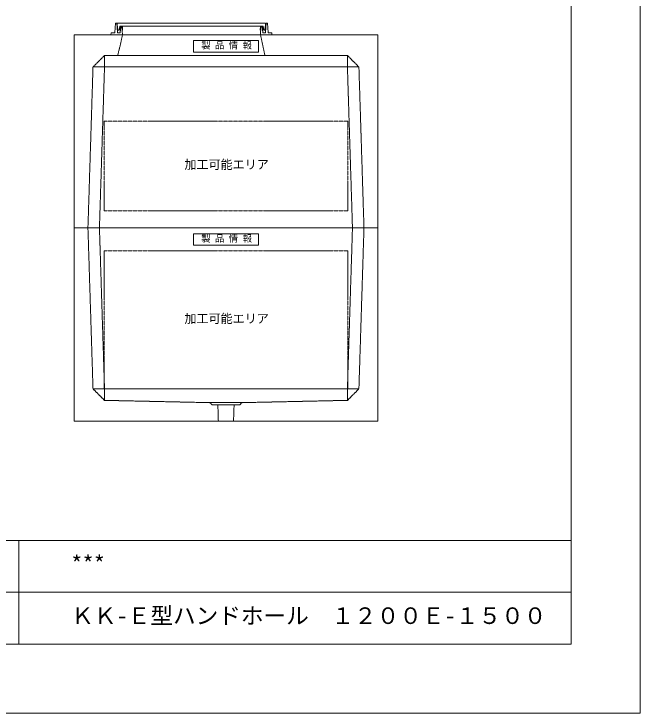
# Model space of a CAD drawing. Units: millimetres, scale not verified. Extents: x -4455 to 4455, y -3150 to 3150.
# Drawn here: x 1733 to 4455, y -3150 to -109 of the extents above; entities that cross this region are included whole.
import ezdxf
from ezdxf.enums import TextEntityAlignment as Align

# ---------------------------------------------------------------- set-up
doc = ezdxf.new("R2010")
doc.units = ezdxf.units.MM
doc.header["$LTSCALE"] = 20
doc.linetypes.add('LONG_DASHED1', pattern=[7, 6, -1])
doc.linetypes.add('LONG_DOUBLE_CHAIN', pattern=[21.8, 18, -1, 0.6, -0.6, 0.6, -1])
for name, color, linetype, lineweight in [('0-0_D-TTL', 7, 'Continuous', 9), ('0-1_Defpoints', 7, 'Continuous', 9), ('0-2_D-TTL-FRAM1', 134, 'Continuous', 9), ('0-3_D-TTL-TXT', 7, 'Continuous', 9), ('0-7_D-STR', 7, 'LONG_DASHED1', 9), ('0-8_D-STR-STR1', 7, 'LONG_DASHED1', 9), ('0-A_D-STR-STR5', 1, 'LONG_DOUBLE_CHAIN', 9), ('0-B_D-STR-STR4', 134, 'Continuous', 9)]:
    doc.layers.add(name, color=color, linetype=linetype, lineweight=lineweight)
doc.styles.add('ＭＳ ゴシック', font='')
doc.styles.get('ＭＳ ゴシック').set_extended_font_data('MS Gothic')

# ---------------------------------------------------------------- blocks, each defined once
blk = doc.blocks.new('A$C4DE05FD1')
at = {"layer": '0-0_D-TTL', "color": 134}
for p in [(114800, 76000), (4000, 4000)]:
    blk.add_line(p, (114800, 4000), dxfattribs=at)
at = {"layer": '0-1_Defpoints', "color": 134}
for p in [(118800, 84000), (0, 0)]:
    blk.add_line(p, (118800, 0), dxfattribs=at)
at = {"layer": '0-2_D-TTL-FRAM1'}
for p, q in [((38800, 10000), (114800, 10000)), ((82800, 10000), (82800, 4000)), ((64800, 7000), (114800, 7000))]:
    blk.add_line(p, q, dxfattribs=at)
blk = doc.blocks.new('A$C284D0AE2')
at = {"layer": '0-B_D-STR-STR4'}
for p, q in [((-6600, 1000), (-6655.6, 197.2)), ((-6500, 1000), (-6600, 1000)), ((-6442.7, 197.2), (-6500, 1000)), ((-6450, 1000), (-6450, 740)), ((-6450, 740), (-6438.3, 740)), ((-6418.4, 721.8), (-6390, 400)), ((-6290, 400), (-6230, 740)), ((-6230, 740), (6230, 740)), ((-6180, 740), (-6212.4, 401.3)), ((-6140, 680), (-6195.9, 195.4)), ((-6000, 740), (-6180, 740)), ((-6040, 680), (-6140, 680)), ((-6000, 0), (-6040, 680)), ((-5983.5, 401.3), (-6000, 740)), ((6000, 740), (6180, 740)), ((6180, 740), (6212.4, 401.3)), ((-6980, 160), (-7000, 0)), ((-7000, 0), (7000, 0)), ((-6695.5, 160), (-6980, 160)), ((-6235.7, 160), (-6402.8, 160)), ((-6390, 400), (-6290, 400)), ((-6212.4, 401.3), (-6172.2, 401.3)), ((-6023.6, 401.3), (-5983.5, 401.3)), ((6212.4, 401.3), (6172.2, 401.3)), ((6235.7, 160), (6402.8, 160)), ((6695.5, 160), (6980, 160)), ((6980, 160), (7000, 0))]:
    blk.add_line(p, q, dxfattribs=at)
for points in [[(-6450, 1000), (6450, 1000), (6450, 740), (6438.3, 740)], [(6023.6, 401.3), (5983.5, 401.3), (6000, 740)], [(6000, 0), (6040, 680), (6140, 680), (6195.9, 195.4)], [(6418.4, 721.8), (6390, 400), (6290, 400), (6230, 740)], [(6442.7, 197.2), (6500, 1000), (6600, 1000), (6655.6, 197.2)]]:
    blk.add_lwpolyline(points, dxfattribs=at)
for centre, radius, start, end in [((-6438.3, 720), 20, 5.04245, 90), ((6438.3, 720), 20, 90, 174.95755), ((-6695.5, 200), 40, 270, 356.0372), ((-6402.8, 200), 40, 184.08562, 270), ((-6235.7, 200), 40, 270, 353.41806), ((6235.7, 200), 40, 186.58194, 270), ((6402.8, 200), 40, 270, 355.91438), ((6695.5, 200), 40, 183.9628, 270)]:
    blk.add_arc(centre, radius, start, end, dxfattribs=at)
blk = doc.blocks.new('A$C3FC15DFF')
at = {"layer": '0-8_D-STR-STR1', "linetype": 'Continuous'}
blk.add_lwpolyline([(-2820, 0), (2820, 0), (2820, -1000), (-2820, -1000)], close=True, dxfattribs=at)
at = {"layer": '0-8_D-STR-STR1', "style": 'ＭＳ ゴシック'}
blk.add_text('製 品 情 報', height=577.3, dxfattribs=at).set_placement((-2149.6, -882.5), align=Align.BOTTOM_LEFT)
blk = doc.blocks.new('A$C75846945')
at = {"layer": '0-7_D-STR', "linetype": 'Continuous'}
for p in [(-13200, 16800), (13200, 0)]:
    blk.add_line(p, (-13200, 0), dxfattribs=at)
at = {"layer": '0-7_D-STR'}
for p, q in [((-9000, 16800), (-9400, 15000)), ((3000, 16800), (3400, 15000)), ((-10560, 15000), (-11560, 14000)), ((-10560, 15000), (10560, 15000)), ((-10560, 15000), (-10560, 14000)), ((10560, 15000), (11560, 14000)), ((10560, 15000), (10560, 14000)), ((-12000, 0), (-11560, 14000)), ((-11000, 0), (-10560, 14000)), ((11000, 0), (10560, 14000))]:
    blk.add_line(p, q, dxfattribs=at)
at = {"layer": '0-7_D-STR', "linetype": 'Continuous'}
blk.add_lwpolyline([(13200, 0), (13200, 16800), (-13200, 16800)], dxfattribs=at)
at = {"layer": '0-7_D-STR'}
blk.add_lwpolyline([(12000, 0), (11560, 14000), (-11560, 14000)], dxfattribs=at)
at = {"layer": '0-A_D-STR-STR5'}
for p, q in [((-10600, 9300), (-10600, 1500)), ((10600, 9300), (-10600, 9300))]:
    blk.add_line(p, q, dxfattribs=at)
blk.add_lwpolyline([(10600, 9300), (10600, 1500), (-10600, 1500)], dxfattribs=at)
at = {"layer": '0-8_D-STR-STR1'}
blk.add_blockref('A$C3FC15DFF', (0, 16300), dxfattribs=at)
blk = doc.blocks.new('A$C4A527D26')
at = {"layer": '0-7_D-STR', "linetype": 'Continuous'}
for p, q in [((-13200, 0), (13200, 0)), ((-13200, -16800), (-13200, 0)), ((13200, -16800), (13200, 0)), ((-13200, -16800), (13200, -16800))]:
    blk.add_line(p, q, dxfattribs=at)
at = {"layer": '0-7_D-STR'}
for p, q in [((-12000, 0), (-11560, -14000)), ((-11000, 0), (-10560, -14000)), ((11000, 0), (10560, -14000)), ((12000, 0), (11560, -14000)), ((-10560, -15000), (-11560, -14000)), ((11560, -14000), (-11560, -14000)), ((-10560, -15000), (-10560, -14000)), ((10560, -15000), (11560, -14000)), ((10560, -15000), (10560, -14000)), ((-10560, -15000), (-1400, -15200)), ((-1200, -15380), (-1400, -15200)), ((1400, -15200), (-1400, -15200)), ((1200, -15380), (1400, -15200)), ((10560, -15000), (1400, -15200)), ((1200, -15380), (-1200, -15380)), ((-660, -16800), (-705, -15380)), ((660, -16800), (705, -15380))]:
    blk.add_line(p, q, dxfattribs=at)
at = {"layer": '0-A_D-STR-STR5'}
for p, q in [((10600, -2000), (10600, -14000)), ((10600, -14000), (-10600, -14000))]:
    blk.add_line(p, q, dxfattribs=at)
blk.add_lwpolyline([(10600, -2000), (-10600, -2000), (-10600, -14000)], dxfattribs=at)
at = {"layer": '0-8_D-STR-STR1'}
blk.add_blockref('A$C3FC15DFF', (0, -500), dxfattribs=at)

msp = doc.modelspace()

# ---------------------------------------------------------------- block references
at = {"layer": '0-0_D-TTL', "xscale": 0.075, "yscale": 0.075}
msp.add_blockref('A$C4DE05FD1', (-4455, -3150), dxfattribs=at)
at = {"layer": '0-7_D-STR', "xscale": 0.05, "yscale": 0.05}
for name in ['A$C75846945', 'A$C4A527D26']:
    msp.add_blockref(name, (2655, -1040), dxfattribs=at)
at = {"layer": '0-B_D-STR-STR4', "xscale": 0.05, "yscale": 0.05}
msp.add_blockref('A$C284D0AE2', (2505, -200), dxfattribs=at)

# ---------------------------------------------------------------- texts
at = {"layer": '0-3_D-TTL-TXT', "style": 'ＭＳ ゴシック'}
for s, p in [('***', (1981.99, -2559.3)), ('ＫＫ-Ｅ型ハンドホール\u3000１２００Ｅ-１５００', (1981.99, -2784.3))]:
    msp.add_text(s, height=72.14, dxfattribs=at).set_placement(p, align=Align.BOTTOM_LEFT)
at = {"layer": '0-A_D-STR-STR5', "style": 'ＭＳ ゴシック'}
for p in [(2474.52, -795.35), (2474.52, -1465.35)]:
    msp.add_text('加工可能エリア', height=38.42, dxfattribs=at).set_placement(p, align=Align.BOTTOM_LEFT)

doc.saveas('drawing.dxf')
